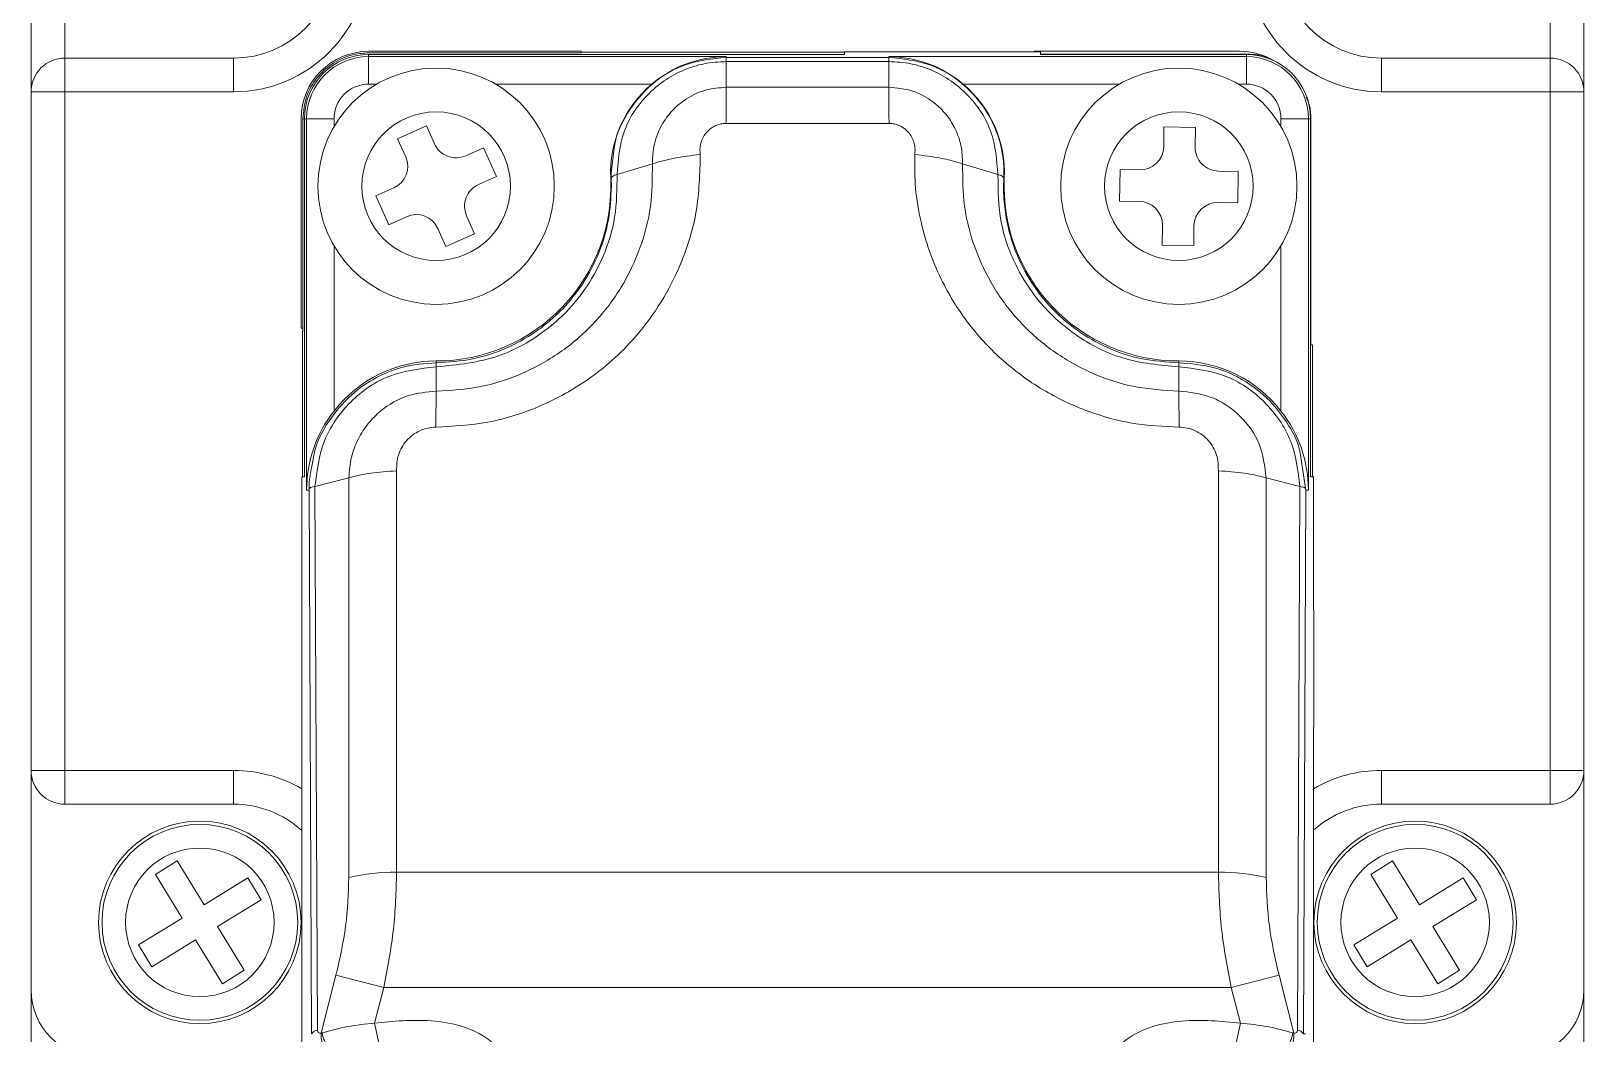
# Model space of a CAD drawing. Header units: inches. Extents: x 0.2 to 16.3, y 0.2 to 11.5.
# Drawn here: x 0.761 to 1.666, y 7.531 to 8.116 of the extents above; entities that cross this region are included whole.
import ezdxf

# ---------------------------------------------------------------- set-up
doc = ezdxf.new("R2010")
doc.units = ezdxf.units.IN
doc.header["$MEASUREMENT"] = 0

msp = doc.modelspace()

# ---------------------------------------------------------------- linework, layer by layer
at = {"color": 7, "linetype": 'Continuous', "lineweight": 18}
for p, q in [((0.7606, 8.08021), (0.7606, 8.28493)), ((0.78029, 8.28493), (0.78029, 8.09989)), ((1.64643, 8.09989), (1.64643, 8.28493)), ((1.66611, 8.28493), (1.66611, 8.08021)), ((0.78029, 8.08021), (0.78029, 8.09989)), ((0.78029, 8.09989), (0.87871, 8.09989)), ((0.87871, 8.08021), (0.87871, 8.09989)), ((1.08147, 8.10383), (0.95745, 8.10383)), ((1.08147, 8.10292), (0.95745, 8.10292)), ((0.95745, 8.10199), (0.95745, 8.10071)), ((1.23501, 8.10199), (0.95745, 8.10199)), ((0.95745, 8.10071), (1.16593, 8.10071)), ((0.95745, 8.10071), (0.95745, 8.08469)), ((1.08147, 8.10295), (1.08147, 8.10383)), ((1.23501, 8.10328), (1.08147, 8.10328)), ((1.08147, 8.10295), (1.08147, 8.10292)), ((1.16592, 8.09785), (1.16594, 8.08287)), ((1.16592, 8.09785), (1.26078, 8.09785)), ((1.16593, 8.10029), (1.16593, 8.10071)), ((1.16593, 8.10029), (1.26078, 8.10029)), ((1.23501, 8.10357), (1.23501, 8.10199)), ((1.34918, 8.10357), (1.23501, 8.10357)), ((1.26078, 8.10029), (1.26078, 8.10071)), ((1.26078, 8.10071), (1.46926, 8.10071)), ((1.26078, 8.08287), (1.26078, 8.09785)), ((1.34544, 8.10357), (1.34544, 8.10383)), ((1.46532, 8.10383), (1.34544, 8.10383)), ((1.34918, 8.10199), (1.34918, 8.10357)), ((1.46926, 8.10211), (1.34918, 8.10211)), ((1.34918, 8.10199), (1.46926, 8.10199)), ((1.46926, 8.10199), (1.46926, 8.10071)), ((1.46926, 8.10071), (1.46926, 8.08469)), ((1.548, 8.08021), (1.548, 8.09989)), ((1.548, 8.09989), (1.64643, 8.09989)), ((1.64643, 8.08021), (1.64643, 8.09989)), ((0.78029, 8.08021), (0.7606, 8.08021)), ((0.7606, 7.68454), (0.7606, 8.08021)), ((0.78029, 8.08021), (0.78029, 7.68454)), ((0.87871, 8.08021), (0.78029, 8.08021)), ((0.95745, 8.08469), (0.96212, 8.08469)), ((1.03152, 8.08469), (1.12263, 8.08469)), ((1.16594, 8.08287), (1.26078, 8.08287)), ((1.39519, 8.08469), (1.30408, 8.08469)), ((1.46926, 8.08469), (1.46459, 8.08469)), ((1.64643, 8.08021), (1.548, 8.08021)), ((1.66611, 8.08021), (1.64643, 8.08021)), ((1.64643, 7.68454), (1.64643, 8.08021)), ((1.66611, 8.08021), (1.66611, 7.68454)), ((0.91808, 8.06446), (0.91808, 7.94241)), ((0.91907, 7.94062), (0.91907, 8.06454)), ((0.92, 7.8558), (0.92, 8.06454)), ((0.92, 8.06454), (0.92128, 8.06454)), ((0.92128, 8.06454), (0.92128, 7.848)), ((0.92128, 8.06454), (0.9373, 8.06454)), ((0.9373, 8.06454), (0.9373, 8.05987)), ((0.99114, 8.06037), (0.97437, 8.05286)), ((0.99583, 8.04988), (0.99114, 8.06037)), ((1.16583, 8.06182), (1.26089, 8.06182)), ((1.42123, 8.05976), (1.42106, 8.04827)), ((1.4396, 8.05947), (1.42123, 8.05976)), ((1.43943, 8.04799), (1.4396, 8.05947)), ((1.50544, 8.06454), (1.48941, 8.06454)), ((1.48941, 8.06454), (1.48941, 8.05987)), ((1.50544, 8.06454), (1.50544, 7.848)), ((1.50671, 8.06454), (1.50544, 8.06454)), ((1.50671, 7.8558), (1.50671, 8.06454)), ((1.50683, 7.93275), (1.50683, 8.06454)), ((0.97437, 8.05286), (0.97906, 8.04238)), ((1.02451, 8.04762), (1.01403, 8.04293)), ((1.03202, 8.03085), (1.02451, 8.04762)), ((1.0988, 8.03304), (1.09888, 8.02992)), ((1.10232, 8.03194), (1.1229, 8.03823)), ((1.30381, 8.03823), (1.32439, 8.03194)), ((1.39559, 8.03488), (1.39531, 8.01651)), ((1.40707, 8.03471), (1.39559, 8.03488)), ((1.46448, 8.03383), (1.453, 8.034)), ((1.4642, 8.01546), (1.46448, 8.03383)), ((0.97211, 8.02418), (0.96162, 8.01949)), ((1.02154, 8.02616), (1.03202, 8.03085)), ((1.09861, 8.02991), (1.09888, 8.02992)), ((1.09888, 8.02992), (1.09902, 8.02517)), ((1.32783, 8.02992), (1.32811, 8.02991)), ((0.96162, 8.01949), (0.96913, 8.00272)), ((1.39531, 8.01651), (1.40679, 8.01634)), ((1.45271, 8.01563), (1.4642, 8.01546)), ((0.96913, 8.00272), (0.97961, 8.0074)), ((1.01927, 7.99748), (1.01459, 8.00796)), ((0.99781, 8.00045), (1.0025, 7.98997)), ((1.0025, 7.98997), (1.01927, 7.99748)), ((1.42035, 8.00235), (1.42018, 7.99087)), ((1.43855, 7.99058), (1.43873, 8.00207)), ((0.9373, 7.99047), (0.9373, 7.89408)), ((1.42018, 7.99087), (1.43855, 7.99058)), ((1.48941, 7.99047), (1.48941, 7.89408)), ((0.91907, 7.94241), (0.91808, 7.94241)), ((0.91885, 7.8558), (0.91885, 7.94062)), ((0.91907, 7.94062), (0.91885, 7.94062)), ((1.50786, 7.93275), (1.50683, 7.93275)), ((1.50786, 7.8558), (1.50786, 7.93275)), ((0.99682, 7.92227), (0.99682, 7.92327)), ((1.42989, 7.92327), (1.42989, 7.92227)), ((0.98741, 7.92076), (0.98742, 7.92076)), ((0.99682, 7.91983), (0.99681, 7.9057)), ((1.42989, 7.91983), (1.42989, 7.9057)), ((0.91842, 7.11966), (0.91842, 7.8558)), ((0.92, 7.8558), (0.91842, 7.8558)), ((0.94591, 7.85521), (0.92617, 7.85012)), ((0.94591, 7.85521), (0.94592, 7.62216)), ((0.97376, 7.62514), (0.97376, 7.85922)), ((1.45295, 7.8592), (1.45295, 7.62514)), ((1.48081, 7.85521), (1.48079, 7.62216)), ((1.50054, 7.85012), (1.48081, 7.85521)), ((1.50843, 7.8558), (1.50671, 7.8558)), ((1.50843, 7.77824), (1.50843, 7.8558)), ((0.92128, 7.848), (0.9227, 7.848)), ((0.9227, 7.848), (0.92421, 7.53088)), ((0.92767, 7.53304), (0.92617, 7.85012)), ((1.50054, 7.85012), (1.49904, 7.53304)), ((1.50401, 7.848), (1.5025, 7.53088)), ((1.50544, 7.848), (1.50401, 7.848)), ((1.50843, 7.77824), (1.50863, 7.77824)), ((1.50863, 7.70972), (1.50863, 7.77824)), ((1.50863, 7.70972), (1.50843, 7.70972)), ((1.50843, 7.11966), (1.50843, 7.70972)), ((0.7606, 7.68454), (0.78029, 7.68454)), ((0.7606, 7.55658), (0.7606, 7.68454)), ((0.78029, 7.66485), (0.78029, 7.68454)), ((0.78029, 7.68454), (0.87871, 7.68454)), ((0.87871, 7.66485), (0.87871, 7.68454)), ((1.548, 7.66485), (1.548, 7.68454)), ((1.548, 7.68454), (1.64643, 7.68454)), ((1.64643, 7.68454), (1.66611, 7.68454)), ((1.64643, 7.66485), (1.64643, 7.68454)), ((1.66611, 7.68454), (1.66611, 7.55658)), ((0.87871, 7.66485), (0.78029, 7.66485)), ((1.64643, 7.66485), (1.548, 7.66485)), ((0.84587, 7.63175), (0.83311, 7.62394)), ((0.8615, 7.60624), (0.84587, 7.63175)), ((1.45295, 7.62514), (0.97376, 7.62514)), ((1.55453, 7.63175), (1.54177, 7.62394)), ((1.57016, 7.60624), (1.55453, 7.63175)), ((0.83311, 7.62394), (0.84874, 7.59843)), ((0.88701, 7.62187), (0.8615, 7.60624)), ((0.89483, 7.60911), (0.88701, 7.62187)), ((1.54177, 7.62394), (1.5574, 7.59843)), ((1.59567, 7.62187), (1.57016, 7.60624)), ((1.60349, 7.60911), (1.59567, 7.62187)), ((0.86931, 7.59348), (0.89483, 7.60911)), ((1.57797, 7.59348), (1.60349, 7.60911)), ((0.84874, 7.59843), (0.82322, 7.5828)), ((1.5574, 7.59843), (1.53189, 7.5828)), ((0.88494, 7.56797), (0.86931, 7.59348)), ((1.5936, 7.56797), (1.57797, 7.59348)), ((0.82322, 7.5828), (0.83104, 7.57004)), ((0.83104, 7.57004), (0.85655, 7.58567)), ((0.85655, 7.58567), (0.87218, 7.56015)), ((1.53189, 7.5828), (1.5397, 7.57004)), ((1.5397, 7.57004), (1.56522, 7.58567)), ((1.56522, 7.58567), (1.58084, 7.56015)), ((0.87218, 7.56015), (0.88494, 7.56797)), ((0.93841, 7.56509), (0.92968, 7.53136)), ((0.96625, 7.55789), (0.93841, 7.56509)), ((1.46047, 7.55789), (1.48831, 7.56509)), ((1.48831, 7.56509), (1.49704, 7.53136)), ((1.58084, 7.56015), (1.5936, 7.56797)), ((0.7606, 7.50934), (0.7606, 7.55658)), ((0.96625, 7.55789), (0.9609, 7.53724)), ((1.46047, 7.55789), (0.96625, 7.55789)), ((1.46581, 7.53724), (1.46047, 7.55789)), ((1.66611, 7.55658), (1.66611, 7.50934)), ((0.9609, 7.53724), (0.96336, 7.52569)), ((1.46581, 7.53724), (1.46335, 7.52569)), ((0.92968, 7.53136), (0.93034, 7.53147)), ((1.49704, 7.53136), (1.49637, 7.53147)), ((1.5025, 7.53088), (1.50382, 7.53088))]:
    msp.add_line(p, q, dxfattribs=at)
at = {"color": 8, "linetype": 'Continuous', "lineweight": 18}
for p, q in [((1.46926, 8.10199), (1.46926, 8.10211)), ((0.92, 8.06449), (0.91907, 8.06454)), ((1.50683, 8.06454), (1.50671, 8.06455)), ((1.10049, 8.04587), (1.0988, 8.03304)), ((1.50126, 7.86576), (1.50401, 7.848))]:
    msp.add_line(p, q, dxfattribs=at)
at = {"color": 7, "linetype": 'Continuous', "lineweight": 18}
for centre, radius in [((0.99682, 8.02517), 0.0689), ((1.42989, 8.02517), 0.0689), ((0.99682, 8.02517), 0.04331), ((1.42989, 8.02517), 0.04331), ((0.85903, 7.59595), 0.05906), ((0.85903, 7.59595), 0.05706), ((1.56769, 7.59595), 0.05906), ((1.56769, 7.59595), 0.05706), ((0.85903, 7.59595), 0.04333), ((1.56769, 7.59595), 0.04333)]:
    msp.add_circle(centre, radius, dxfattribs=at)
for centre, radius, start, end in [((0.87871, 8.15895), 0.07874, 270, 0), ((0.87871, 8.15895), 0.05906, 270, 0), ((1.548, 8.15895), 0.07874, 180, 270), ((1.548, 8.15895), 0.05906, 180, 270), ((0.78029, 8.08021), 0.01969, 90, 180), ((0.95745, 8.06446), 0.03937, 90, 180), ((0.95745, 8.06454), 0.03745, 90, 180), ((0.95745, 8.06454), 0.03617, 90, 180), ((1.46532, 8.06446), 0.03937, 59.40968, 90), ((1.46926, 8.06454), 0.03745, 0, 90), ((1.46926, 8.06454), 0.03617, 0, 90), ((1.64643, 8.08021), 0.01969, 0, 90), ((0.95745, 8.06454), 0.02015, 90, 180), ((1.16593, 8.03304), 0.0674, 129.9741, 182.66588), ((1.26078, 8.03304), 0.0674, 357.33412, 50.0259), ((1.46926, 8.06454), 0.02015, 0, 90), ((0.96648, 8.03675), 0.01378, 294.10475, 24.10475), ((1.0084, 8.05551), 0.01378, 204.10475, 294.10475), ((1.40728, 8.04848), 0.01378, 269.12294, 359.12294), ((1.45321, 8.04778), 0.01378, 179.12294, 269.12294), ((0.99682, 8.02517), 0.1019, 270, 2.66588), ((1.02716, 8.01359), 0.01378, 114.10475, 204.10475), ((1.42989, 8.02517), 0.1019, 177.33412, 270), ((1.40658, 8.00256), 0.01378, 359.12294, 89.12294), ((1.4525, 8.00185), 0.01378, 89.12294, 179.12294), ((0.98524, 7.99483), 0.01378, 24.10475, 114.10475), ((0.99682, 7.848), 0.07527, 90, 142.25835), ((1.42989, 7.848), 0.07527, 37.74165, 90), ((0.78029, 7.68454), 0.01969, 180, 270), ((1.64643, 7.68454), 0.01969, 270, 0), ((0.87871, 7.6058), 0.05906, 47.74085, 90), ((1.548, 7.6058), 0.05906, 90, 132.07924), ((0.97217, 7.50862), 0.11654, 89.21959, 103.01862), ((1.45454, 7.50862), 0.11654, 76.98138, 90.78041), ((0.79997, 7.55658), 0.03937, 180, 270), ((1.62674, 7.55658), 0.03937, 270, 0), ((0.92788, 7.52886), 0.00419, 92.8684, 151.15593), ((1.49884, 7.52886), 0.00419, 28.84509, 87.13117)]:
    msp.add_arc(centre, radius, start, end, dxfattribs=at)
at = {"color": 8, "linetype": 'Continuous', "lineweight": 18}
for centre, start, end in [((0.87871, 7.6058), 59.71087, 90), ((1.548, 7.6058), 90, 120.17337)]:
    msp.add_arc(centre, 0.07874, start, end, dxfattribs=at)
at = {"color": 7, "linetype": 'Continuous', "lineweight": 18}
for centre, major_axis, start_param, end_param in [((1.16593, 8.03418), (0, 0.06653), 0, 0.708773), ((1.26078, 8.03418), (0, 0.06653), 5.574412, 6.283185), ((0.99555, 7.848), (0.07427, 0), 2.472305, 3.141593), ((1.43117, 7.848), (0.07427, 0), 0, 0.669288)]:
    msp.add_ellipse(centre, major_axis=major_axis, ratio=0.999853, start_param=start_param, end_param=end_param, dxfattribs=at)
for points, knots in [([(0.91907, 8.06454), (0.91949, 8.06886), (0.92034, 8.07749), (0.92696, 8.08899), (0.9367, 8.09767), (0.94749, 8.10227), (0.95462, 8.10274), (0.95745, 8.10292)], [0, 0, 0, 0, 0.214703, 0.429407, 0.644092, 0.858769, 1, 1, 1, 1]), ([(1.16593, 8.10029), (1.15786, 8.09943), (1.14142, 8.09769), (1.12031, 8.08438), (1.10746, 8.06748), (1.10136, 8.05414), (1.10065, 8.04747), (1.10049, 8.04587)], [0, 0, 0, 0, 0.261145, 0.531603, 0.781531, 0.947839, 1, 1, 1, 1]), ([(1.10232, 8.03194), (1.103, 8.04046), (1.10435, 8.05748), (1.11654, 8.07586), (1.12947, 8.08692), (1.14075, 8.0931), (1.15306, 8.09709), (1.16163, 8.0976), (1.16592, 8.09785)], [0, 0, 0, 0, 0.249328, 0.498429, 0.623734, 0.74892, 0.874188, 1, 1, 1, 1]), ([(1.32669, 8.04592), (1.32657, 8.04651), (1.32532, 8.05265), (1.32041, 8.06625), (1.30679, 8.08401), (1.28547, 8.09766), (1.26893, 8.09942), (1.26078, 8.10029)], [0, 0, 0, 0, 0.019748, 0.204658, 0.465549, 0.736715, 1, 1, 1, 1]), ([(1.26078, 8.09785), (1.26507, 8.0976), (1.27364, 8.09709), (1.28594, 8.09311), (1.29723, 8.08693), (1.31017, 8.07586), (1.32236, 8.05747), (1.32371, 8.04045), (1.32439, 8.03194)], [0, 0, 0, 0, 0.125761, 0.251022, 0.376238, 0.501616, 0.75075, 1, 1, 1, 1]), ([(1.46926, 8.10211), (1.47363, 8.10202), (1.47833, 8.10192), (1.48228, 8.09967), (1.48258, 8.0995)], [0, 0, 0, 0, 0.926341, 1, 1, 1, 1]), ([(1.16594, 8.08287), (1.16204, 8.08256), (1.15385, 8.08191), (1.14341, 8.07701), (1.1349, 8.07018), (1.12813, 8.06139), (1.12345, 8.05036), (1.12307, 8.04209), (1.1229, 8.03823)], [0, 0, 0, 0, 0.1677364, 0.3521428, 0.4871717, 0.6389737, 0.831837, 1, 1, 1, 1]), ([(1.30381, 8.03823), (1.30367, 8.0418), (1.3034, 8.0487), (1.3, 8.05824), (1.29508, 8.06634), (1.28712, 8.07462), (1.27553, 8.08147), (1.26545, 8.08242), (1.26078, 8.08287)], [0, 0, 0, 0, 0.155857, 0.300953, 0.437924, 0.567125, 0.799357, 1, 1, 1, 1]), ([(1.50417, 8.07702), (1.50483, 8.07563), (1.50666, 8.07171), (1.50676, 8.06735), (1.50683, 8.06454)], [0, 0, 0, 0, 0.355199, 1, 1, 1, 1]), ([(1.15085, 8.04368), (1.15073, 8.04471), (1.15048, 8.04683), (1.15101, 8.05008), (1.15214, 8.05325), (1.15396, 8.05613), (1.15637, 8.05857), (1.15927, 8.06038), (1.16247, 8.06161), (1.16472, 8.06175), (1.16583, 8.06182)], [0, 0, 0, 0, 0.11782, 0.242931, 0.371062, 0.499161, 0.624773, 0.752597, 0.87771, 1, 1, 1, 1]), ([(1.26089, 8.06182), (1.26198, 8.06175), (1.26423, 8.0616), (1.26742, 8.06039), (1.27033, 8.05858), (1.27272, 8.05617), (1.27457, 8.05328), (1.27569, 8.05011), (1.27624, 8.04684), (1.27598, 8.04471), (1.27586, 8.04367)], [0, 0, 0, 0, 0.120683, 0.247152, 0.372056, 0.500257, 0.625655, 0.756459, 0.880216, 1, 1, 1, 1]), ([(0.99666, 7.88466), (1.00686, 7.88522), (1.02803, 7.88638), (1.05953, 7.89675), (1.09015, 7.91418), (1.11965, 7.9422), (1.13931, 7.9758), (1.15, 8.01158), (1.15056, 8.03257), (1.15085, 8.04368)], [0, 0, 0, 0, 0.121587, 0.252403, 0.39297, 0.543184, 0.741385, 0.863001, 1, 1, 1, 1]), ([(1.1229, 8.03823), (1.12698, 8.03941), (1.13513, 8.04177), (1.14561, 8.04304), (1.15085, 8.04368)], [0, 0, 0, 0, 0.50013, 1, 1, 1, 1]), ([(1.27586, 8.04367), (1.27584, 8.03712), (1.2758, 8.02391), (1.27907, 8.00501), (1.28417, 7.98725), (1.2925, 7.96738), (1.30574, 7.94558), (1.32587, 7.92366), (1.34977, 7.90594), (1.37604, 7.89353), (1.40297, 7.88591), (1.42108, 7.88507), (1.43004, 7.88466)], [0, 0, 0, 0, 0.080707, 0.163031, 0.235727, 0.308087, 0.427291, 0.54596, 0.667966, 0.784297, 0.893231, 1, 1, 1, 1]), ([(1.30381, 8.03823), (1.30339, 8.03837), (1.2997, 8.03954), (1.2908, 8.04184), (1.28103, 8.04303), (1.27586, 8.04367)], [0, 0, 0, 0, 0.057383, 0.500719, 1, 1, 1, 1]), ([(1.1229, 8.03823), (1.12287, 8.02996), (1.12281, 8.01331), (1.11634, 7.98891), (1.10552, 7.96595), (1.09005, 7.94551), (1.07066, 7.92836), (1.04791, 7.91563), (1.02296, 7.90721), (1.00551, 7.9062), (0.99681, 7.9057)], [0, 0, 0, 0, 0.123584, 0.248726, 0.373798, 0.499207, 0.624438, 0.749796, 0.875432, 1, 1, 1, 1]), ([(0.99682, 7.91983), (1.00926, 7.92107), (1.02856, 7.92299), (1.05219, 7.93475), (1.06922, 7.94748), (1.0839, 7.96421), (1.09505, 7.98439), (1.10213, 8.00742), (1.10226, 8.02366), (1.10232, 8.03194)], [0, 0, 0, 0, 0.208514, 0.323681, 0.445533, 0.574254, 0.709641, 0.851769, 1, 1, 1, 1]), ([(1.09888, 8.02992), (1.09892, 8.0301), (1.09902, 8.03047), (1.09972, 8.03101), (1.1008, 8.03153), (1.10182, 8.03181), (1.10232, 8.03194)], [0, 0, 0, 0, 0.2476857, 0.5000274, 0.7523547, 1, 1, 1, 1]), ([(1.42989, 7.9057), (1.42119, 7.90621), (1.40374, 7.90724), (1.37878, 7.9156), (1.35608, 7.92839), (1.33666, 7.94549), (1.32118, 7.96594), (1.31039, 7.98891), (1.30389, 8.01332), (1.30384, 8.02996), (1.30381, 8.03823)], [0, 0, 0, 0, 0.1246908, 0.2501464, 0.3754264, 0.5008375, 0.6259945, 0.7513068, 0.8764488, 1, 1, 1, 1]), ([(1.32439, 8.03194), (1.32453, 8.02269), (1.3248, 8.00394), (1.33388, 7.97914), (1.348, 7.95717), (1.36807, 7.9381), (1.39644, 7.92291), (1.41879, 7.92086), (1.42989, 7.91983)], [0, 0, 0, 0, 0.165533, 0.335366, 0.46358, 0.624197, 0.813309, 1, 1, 1, 1]), ([(1.32783, 8.02992), (1.32773, 8.03019), (1.32755, 8.03067), (1.32642, 8.03128), (1.32534, 8.03167), (1.32464, 8.03187), (1.32439, 8.03194)], [0, 0, 0, 0, 0.3750968, 0.6707688, 0.8788018, 1, 1, 1, 1]), ([(1.09902, 8.02517), (1.0987, 8.01863), (1.09807, 8.00558), (1.09227, 7.98621), (1.08314, 7.96854), (1.07256, 7.95532), (1.06287, 7.94625), (1.05209, 7.93805), (1.0374, 7.93001), (1.01781, 7.92354), (1.00395, 7.9227), (0.99682, 7.92227)], [0, 0, 0, 0, 0.125745, 0.25123, 0.384795, 0.501655, 0.567479, 0.631015, 0.751263, 0.872159, 1, 1, 1, 1]), ([(1.42989, 7.92227), (1.42264, 7.92272), (1.40835, 7.9236), (1.38816, 7.93046), (1.36986, 7.94086), (1.35442, 7.95456), (1.34188, 7.97119), (1.33465, 7.98633), (1.33061, 7.99952), (1.32844, 8.01038), (1.32754, 8.02078), (1.32776, 8.02752), (1.32783, 8.02992)], [0, 0, 0, 0, 0.126294, 0.248663, 0.370087, 0.498036, 0.617487, 0.748454, 0.805475, 0.874075, 0.955183, 1, 1, 1, 1]), ([(0.92507, 7.86579), (0.92518, 7.86654), (0.92649, 7.87575), (0.93417, 7.88924), (0.94681, 7.9037), (0.96053, 7.91345), (0.9772, 7.92072), (0.99005, 7.92174), (0.99682, 7.92227)], [0, 0, 0, 0, 0.023377, 0.284963, 0.454083, 0.610185, 0.794428, 1, 1, 1, 1]), ([(0.92617, 7.85012), (0.92732, 7.85923), (0.92961, 7.87746), (0.94587, 7.90046), (0.9691, 7.91666), (0.98758, 7.91878), (0.99682, 7.91983)], [0, 0, 0, 0, 0.249805, 0.4994208, 0.7493558, 1, 1, 1, 1]), ([(0.99682, 7.92227), (0.99682, 7.92215), (0.99683, 7.9219), (0.99682, 7.92052), (0.99682, 7.91983)], [0, 0, 0, 0, 0.497258, 1, 1, 1, 1]), ([(1.42989, 7.91983), (1.42989, 7.92052), (1.42989, 7.9219), (1.42989, 7.92215), (1.42989, 7.92227)], [0, 0, 0, 0, 0.502742, 1, 1, 1, 1]), ([(1.42989, 7.92227), (1.43691, 7.92169), (1.45167, 7.92047), (1.46971, 7.91158), (1.48353, 7.90014), (1.49346, 7.88712), (1.50004, 7.87531), (1.50105, 7.86743), (1.50126, 7.86576)], [0, 0, 0, 0, 0.213112, 0.447815, 0.598568, 0.757367, 0.948269, 1, 1, 1, 1]), ([(1.42989, 7.91983), (1.43912, 7.91878), (1.45757, 7.91667), (1.4808, 7.9005), (1.49709, 7.87749), (1.49939, 7.85925), (1.50054, 7.85012)], [0, 0, 0, 0, 0.2502245, 0.5000044, 0.7497637, 1, 1, 1, 1]), ([(0.99681, 7.9057), (0.99134, 7.90518), (0.97962, 7.90407), (0.96614, 7.89625), (0.95686, 7.88688), (0.95104, 7.87777), (0.94686, 7.86705), (0.94623, 7.85924), (0.94591, 7.85521)], [0, 0, 0, 0, 0.20459, 0.437673, 0.566426, 0.702382, 0.846176, 1, 1, 1, 1]), ([(0.99666, 7.88466), (0.99668, 7.88872), (0.99674, 7.8969), (0.99679, 7.90276), (0.99681, 7.9057)], [0, 0, 0, 0, 0.497276, 1, 1, 1, 1]), ([(1.42989, 7.9057), (1.42991, 7.90276), (1.42996, 7.8969), (1.43002, 7.88872), (1.43004, 7.88466)], [0, 0, 0, 0, 0.502722, 1, 1, 1, 1]), ([(1.4808, 7.85521), (1.47996, 7.86193), (1.4783, 7.87512), (1.46823, 7.88937), (1.4577, 7.89781), (1.44585, 7.90402), (1.43616, 7.90504), (1.42989, 7.9057)], [0, 0, 0, 0, 0.256012, 0.50256, 0.638236, 0.766006, 1, 1, 1, 1]), ([(0.97376, 7.85922), (0.97384, 7.86234), (0.97397, 7.86709), (0.97659, 7.87292), (0.97938, 7.87688), (0.98296, 7.88022), (0.9872, 7.88269), (0.99182, 7.88436), (0.99506, 7.88456), (0.99666, 7.88466)], [0, 0, 0, 0, 0.245572, 0.373218, 0.499285, 0.625401, 0.751777, 0.877837, 1, 1, 1, 1]), ([(1.43004, 7.88466), (1.43163, 7.88456), (1.43487, 7.88436), (1.43949, 7.8827), (1.44374, 7.88023), (1.44731, 7.8769), (1.45011, 7.87293), (1.45274, 7.8671), (1.45287, 7.86234), (1.45295, 7.8592)], [0, 0, 0, 0, 0.121784, 0.248137, 0.373872, 0.500587, 0.62603, 0.753831, 1, 1, 1, 1]), ([(0.94591, 7.85521), (0.94998, 7.8562), (0.95812, 7.85819), (0.96855, 7.85887), (0.97376, 7.85922)], [0, 0, 0, 0, 0.500435, 1, 1, 1, 1]), ([(1.45295, 7.8592), (1.45815, 7.85887), (1.46859, 7.85821), (1.47672, 7.85621), (1.48081, 7.85521)], [0, 0, 0, 0, 0.49864, 1, 1, 1, 1]), ([(0.92617, 7.85012), (0.92579, 7.85003), (0.92476, 7.84979), (0.92363, 7.84948), (0.92285, 7.84895), (0.92275, 7.84832), (0.9227, 7.848)], [0, 0, 0, 0, 0.183981, 0.49927, 0.753248, 1, 1, 1, 1]), ([(1.50054, 7.85012), (1.50105, 7.84998), (1.50207, 7.8497), (1.50314, 7.8495), (1.50375, 7.84897), (1.50398, 7.84831), (1.504, 7.84809), (1.50401, 7.848)], [0, 0, 0, 0, 0.249886, 0.499926, 0.747959, 0.907794, 1, 1, 1, 1]), ([(0.97376, 7.62514), (0.97343, 7.61408), (0.97278, 7.59175), (0.96844, 7.56924), (0.96625, 7.55789)], [0, 0, 0, 0, 0.495576, 1, 1, 1, 1]), ([(1.46047, 7.55789), (1.45828, 7.56924), (1.45393, 7.59175), (1.45328, 7.61408), (1.45295, 7.62514)], [0, 0, 0, 0, 0.504417, 1, 1, 1, 1]), ([(0.93841, 7.56509), (0.9406, 7.57469), (0.94494, 7.59372), (0.94559, 7.61273), (0.94592, 7.62216)], [0, 0, 0, 0, 0.504154, 1, 1, 1, 1]), ([(1.48831, 7.56509), (1.48611, 7.57469), (1.48177, 7.59372), (1.48112, 7.61273), (1.48079, 7.62216)], [0, 0, 0, 0, 0.504153, 1, 1, 1, 1]), ([(0.93034, 7.53147), (0.93513, 7.53283), (0.94417, 7.53539), (0.95555, 7.53665), (0.9609, 7.53724)], [0, 0, 0, 0, 0.529808, 1, 1, 1, 1]), ([(1.46581, 7.53724), (1.47117, 7.53665), (1.48255, 7.53538), (1.49159, 7.53283), (1.49637, 7.53147)], [0, 0, 0, 0, 0.470945, 1, 1, 1, 1]), ([(0.92767, 7.53304), (0.92768, 7.53291), (0.9277, 7.53264), (0.92788, 7.53215), (0.92828, 7.53167), (0.92892, 7.53131), (0.92942, 7.53134), (0.92968, 7.53136)], [0, 0, 0, 0, 0.105787, 0.213994, 0.459109, 0.727072, 1, 1, 1, 1]), ([(0.93984, 7.51753), (0.93926, 7.5175), (0.93806, 7.51744), (0.93616, 7.51807), (0.93426, 7.51932), (0.93253, 7.52121), (0.93113, 7.52358), (0.93019, 7.5262), (0.92967, 7.52885), (0.92967, 7.53054), (0.92968, 7.53136)], [0, 0, 0, 0, 0.1131826, 0.235918, 0.3659643, 0.5, 0.6340357, 0.764082, 0.8868174, 1, 1, 1, 1]), ([(0.94371, 7.51875), (0.94319, 7.51858), (0.9421, 7.51821), (0.94011, 7.51845), (0.93789, 7.51939), (0.93563, 7.52113), (0.93358, 7.5235), (0.93197, 7.52619), (0.93085, 7.52891), (0.9305, 7.53065), (0.93034, 7.53147)], [0, 0, 0, 0, 0.110626, 0.23271, 0.363836, 0.5, 0.636164, 0.76729, 0.889374, 1, 1, 1, 1]), ([(1.49637, 7.53147), (1.49621, 7.53065), (1.49586, 7.52891), (1.49474, 7.52619), (1.49313, 7.5235), (1.49108, 7.52113), (1.48882, 7.51939), (1.4866, 7.51845), (1.48461, 7.51821), (1.48352, 7.51858), (1.483, 7.51875)], [0, 0, 0, 0, 0.110626, 0.23271, 0.363836, 0.5, 0.636164, 0.76729, 0.889374, 1, 1, 1, 1]), ([(1.48687, 7.51753), (1.48748, 7.5175), (1.48873, 7.51744), (1.49068, 7.51813), (1.49261, 7.51945), (1.49432, 7.5214), (1.49567, 7.52379), (1.49657, 7.52638), (1.49704, 7.52895), (1.49704, 7.53058), (1.49704, 7.53136)], [0, 0, 0, 0, 0.118146, 0.244995, 0.37775, 0.512674, 0.645653, 0.772913, 0.891593, 1, 1, 1, 1]), ([(1.49904, 7.53304), (1.49903, 7.53291), (1.49902, 7.53264), (1.49884, 7.53214), (1.49842, 7.53167), (1.49778, 7.53132), (1.49728, 7.53134), (1.49704, 7.53136)], [0, 0, 0, 0, 0.107272, 0.216266, 0.463262, 0.73307, 1, 1, 1, 1])]:
    msp.add_open_spline(points, degree=3, knots=knots, dxfattribs=at)
for points in [[(1.16592, 8.09785), (1.16592, 8.09853), (1.16593, 8.09991), (1.16593, 8.10016), (1.16593, 8.10029)], [(1.26078, 8.09785), (1.26078, 8.09853), (1.26078, 8.09991), (1.26078, 8.10016), (1.26078, 8.10029)], [(1.16583, 8.06182), (1.16585, 8.06591), (1.16588, 8.07408), (1.16592, 8.07994), (1.16594, 8.08287)], [(1.26089, 8.06182), (1.26087, 8.06591), (1.26084, 8.07408), (1.2608, 8.07994), (1.26078, 8.08287)]]:
    msp.add_open_spline(points, degree=3, dxfattribs=at)
at = {"color": 8, "linetype": 'Continuous', "lineweight": 18}
for points, knots in [([(1.32783, 8.02992), (1.32787, 8.03317), (1.32794, 8.03854), (1.32704, 8.04383), (1.32669, 8.04592)], [0, 0, 0, 0, 0.605148, 1, 1, 1, 1]), ([(0.9227, 7.848), (0.9227, 7.84801), (0.9227, 7.84808), (0.9227, 7.8483), (0.9227, 7.84912), (0.92279, 7.85505), (0.924, 7.86071), (0.92507, 7.86579)], [0, 0, 0, 0, 0.001181, 0.010701, 0.037347, 0.138471, 1, 1, 1, 1]), ([(0.9609, 7.53724), (0.97182, 7.53829), (0.99439, 7.54046), (1.01965, 7.53421), (1.02983, 7.52564), (1.03102, 7.52464)], [0, 0, 0, 0, 0.45305, 0.936084, 1, 1, 1, 1]), ([(1.46581, 7.53724), (1.45452, 7.53829), (1.43193, 7.54038), (1.40678, 7.53398), (1.39688, 7.52564), (1.39569, 7.52464)], [0, 0, 0, 0, 0.468042, 0.936085, 1, 1, 1, 1])]:
    msp.add_open_spline(points, degree=3, knots=knots, dxfattribs=at)

doc.saveas('drawing.dxf')
